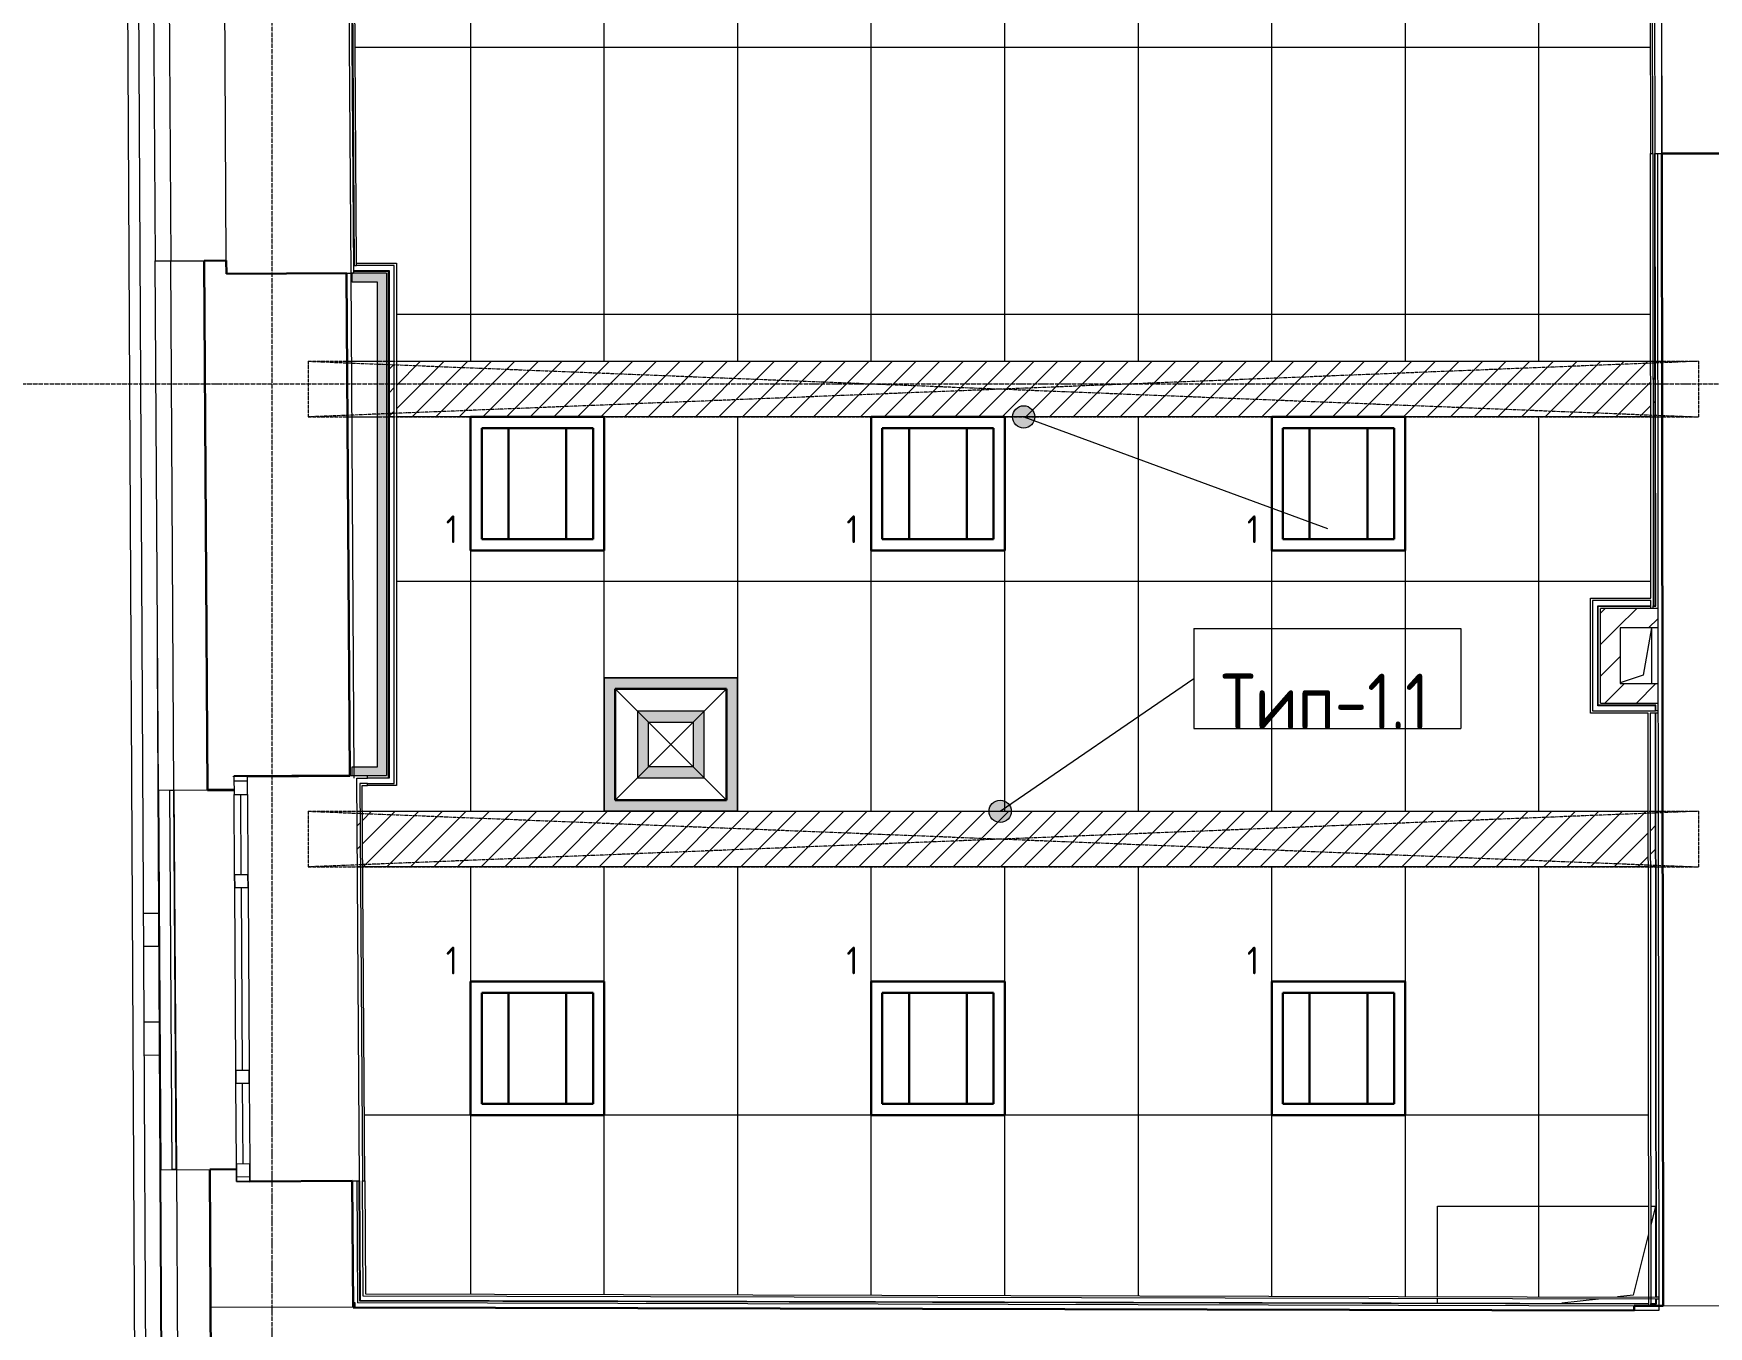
# Model space of a CAD drawing. Header units: millimetres. Extents: x -13069 to 207500, y -71366 to 56785.
# Drawn here: x -7572 to -45, y 8707 to 14520 of the extents above; entities that cross this region are included whole.
import ezdxf

# ---------------------------------------------------------------- set-up
doc = ezdxf.new("R2010")
doc.units = ezdxf.units.MM
for name, pattern in [('ADSK_Линия сетки', [25, 20, -2.5, 0, -2.5]), ('ADSK_Штрих_ш3 п1_5', [4.5, 3, -1.5]), ('ADSK_Штрихпунктирная 2 точки_ш15 п1_5 п1_5 п1_5', [19.5, 15, -1.5, 0, -1.5, 0, -1.5])]:
    doc.linetypes.add(name, pattern=pattern)
for name, color, linetype, lineweight in [('_ Окна', 7, 'Continuous', 9), ('Аннотация', 7, 'Continuous', 18), ('Каркас', 7, 'Continuous', 18), ('Марки', 7, 'Continuous', 20), ('Обобщенные модели', 7, 'Continuous', 18), ('Окна', 7, 'Continuous', 9), ('Оси', 7, 'Continuous', 9), ('Потолки', 7, 'Continuous', 9), ('Потолки штриховка', 7, 'Continuous', 9), ('Стены внутренние', 7, 'Continuous', 18), ('Стены наружные', 7, 'Continuous', 18), ('Стены несущие', 7, 'Continuous', 30), ('Стены отделка', 7, 'Continuous', 30), ('Стены штриховка', 7, 'Continuous', 9), ('Узлы', 7, 'Continuous', 18)]:
    doc.layers.add(name, color=color, linetype=linetype, lineweight=lineweight)
doc.layers.add('Линии', color=7, linetype='Continuous', lineweight=9, true_color=0x00a600)
doc.styles.add('GOST Common_4', font='GOST_Common.ttf', dxfattribs={"width": 0.9, "height": 125})
doc.styles.add('GOST Common_B', font='', dxfattribs={"width": 0.9, "height": 250})
doc.styles.get('GOST Common_B').set_extended_font_data('GOST Common', bold=True)
pattern_1 = [(45, (0, 0), (-70.7107, 70.7107), [])]
pattern_2 = [(45, (0, 0), (-53.033, 53.033), [])]

# ---------------------------------------------------------------- blocks, each defined once
blk = doc.blocks.new('GM_Отверстие прямоугольное _в плите_ - Отверстие-1400775-План потолков 1-го этажа')
at = {"layer": 'Обобщенные модели'}
for p, q in [((-75, -125), (-75, 125)), ((-75, -125), (-37.5, 87.5)), ((-37.5, 87.5), (66.9, 122.3))]:
    blk.add_line(p, q, dxfattribs=at)
blk = doc.blocks.new('GM_Отверстие прямоугольное _в плите_ - Отверстие-6228301-План потолков 1-го этажа')
at = {"layer": 'Обобщенные модели'}
for p, q in [((-490, 168.5), (-490, 187.7)), ((-490, -250), (-490, 158.5)), ((-390, 150), (-319.1, 158.1)), ((-232.9, 167.9), (-69.2, 186.5)), ((490, 185.1), (490, 166.1)), ((490, 156.1), (490, -250)), ((-458.7, -124.9), (-390, 150)), ((-490, -250), (-468.7, -164.7)), ((-468.6, -250), (-490, -250)), ((490, -250), (-458.6, -250))]:
    blk.add_line(p, q, dxfattribs=at)
blk = doc.blocks.new('окно трехпол с фрамугой - 1800 и 1820х2300_h___нов_ ок15-2116915-План потолков 1-го этажа')
at = {"layer": '_ Окна', "lineweight": 18}
for p, q in [((-910, 140), (-910, 200)), ((-910, 200), (-830, 200)), ((-830, 200), (-830, 140)), ((-470, 140), (-470, 200)), ((-470, 200), (-410, 200)), ((-410, 200), (-410, 140)), ((410, 140), (410, 200)), ((410, 200), (470, 200)), ((470, 200), (470, 140)), ((830, 200), (830, 140)), ((910, 200), (830, 200)), ((910, 140), (910, 200)), ((-830, 140), (-910, 140)), ((-410, 140), (-470, 140)), ((470, 140), (410, 140)), ((830, 140), (910, 140))]:
    blk.add_line(p, q, dxfattribs=at)
at = {"layer": '_ Окна'}
for p, q in [((-890, 140), (-890, 200)), ((-830, 170), (-470, 170)), ((-410, 170), (410, 170)), ((470, 170), (830, 170)), ((890, 140), (890, 200))]:
    blk.add_line(p, q, dxfattribs=at)
at = {"layer": 'Окна'}
for p, q in [((-910, 200), (-910, 140)), ((-830, 200), (-910, 200)), ((-830, 200), (-470, 200)), ((-410, 200), (-470, 200)), ((-410, 200), (410, 200)), ((470, 200), (410, 200)), ((470, 200), (830, 200)), ((910, 200), (830, 200)), ((910, 140), (910, 200)), ((-910, 140), (-830, 140)), ((-470, 140), (-830, 140)), ((-470, 140), (-410, 140)), ((410, 140), (-410, 140)), ((410, 140), (470, 140)), ((830, 140), (470, 140)), ((830, 140), (910, 140))]:
    blk.add_line(p, q, dxfattribs=at)
blk = doc.blocks.new('ADSK_Марка_Потолок - ADSK_Марка и Смещение от уровня-155896-План потолков 1-го этажа')
at = {"layer": 'Марки'}
for p, q in [((-6, 4.5), (-6, 0)), ((-6, 4.5), (6, 4.5)), ((6, 4.5), (6, 0)), ((-6, 0), (6, 0))]:
    blk.add_line(p, q, dxfattribs=at)

msp = doc.modelspace()

# ---------------------------------------------------------------- hatches: boundary and pattern name
at = {"layer": 'Марки'}
h = msp.add_hatch(color=256, dxfattribs=at)
edge = h.paths.add_edge_path()
edge.add_arc((-3122.484, 12796.778), 50, 0, 360)
h = msp.add_hatch(color=256, dxfattribs=at)
edge = h.paths.add_edge_path()
edge.add_arc((-3228.213, 11023.778), 50, 0, 360)
at = {"layer": 'Потолки штриховка', "lineweight": 18}
h = msp.add_hatch(dxfattribs=at)
h.set_pattern_fill('FP_99', color=256, style=0, pattern_type=2)
h.set_pattern_definition([(90, (-3207.96, 10857.94), (600, -4e-14), []), (0, (-3208, 10857.9), (0, -1200), [])])
h.paths.add_polyline_path([(-172.495, 8489.584), (-172.528, 8508.584), (-195.517, 8508.584), (-195.482, 8489.64), (-172.517, 8489.584)])
h.paths.add_polyline_path([(-170.493, 8487.579), (-172.495, 8489.584), (-172.483, 8487.584), (-170.517, 8487.579)])
h.paths.add_polyline_path([(-5996.08, 8501.659), (-5996.092, 8503.659), (-5998.018, 8501.664), (-5996.092, 8501.659)])
h.paths.add_polyline_path([(-314.076, 8840.149), (-316.26, 10773.778), (-316.542, 11023.778), (-317.04, 11465.081), (-575.836, 11465.081), (-575.836, 11981.081), (-303.707, 11981.081), (-304.629, 12796.778), (-5941.33, 12796.778), (-5941.33, 11138.916), (-6094.311, 11023.778), (-316.542, 11023.778), (-316.26, 10773.778), (-6092.757, 10773.778), (-6080.82, 8854.087)])
h.paths.add_polyline_path([(-6143.013, 17086.778), (-309.474, 17086.778), (-307.192, 15066.778), (-6130.452, 15066.778)])
h.paths.add_polyline_path([(-6144.567, 17336.778), (-309.756, 17336.778), (-312.353, 19636.762), (-619.63, 19636.762), (-619.63, 20076.342), (-5999.209, 20076.342), (-5999.209, 19475.504), (-6157.867, 19475.504)])
h.paths.add_polyline_path([(-306.91, 14816.778), (-6128.897, 14816.778), (-6120.63, 13487.257), (-5941.33, 13487.257), (-5941.33, 13046.778), (-304.911, 13046.778)])
at = {"layer": 'Потолки штриховка', "lineweight": 18, "true_color": 0x787878}
h = msp.add_hatch(dxfattribs=at)
h.set_pattern_fill('FP_89', color=8, style=0, pattern_type=2)
h.set_pattern_definition(pattern_2)
h.paths.add_polyline_path([(-286.882, 12796.778), (-285.544, 12796.778), (-286.882, 13046.778), (-294.911, 13046.778), (-293.67, 12796.778)])
h.paths.add_polyline_path([(-304.629, 12796.778), (-305.966, 13046.778), (-5941.33, 13046.778), (-5941.33, 12796.778), (-305.966, 12796.778)])
h.paths.add_polyline_path([(-5974.33, 12796.778), (-5951.33, 12796.778), (-5951.33, 13046.778), (-5974.33, 13046.778)])
h = msp.add_hatch(dxfattribs=at)
h.set_pattern_fill('FP_89', color=8, style=0, pattern_type=2)
h.set_pattern_definition(pattern_2)
h.paths.add_polyline_path([(-4457.957, 10773.778), (-316.26, 10773.778), (-317.04, 11023.778), (-6094.311, 11023.778), (-6092.757, 10773.778), (-4957.957, 10773.778)])
h.paths.add_polyline_path([(-304.043, 10773.778), (-283.26, 10773.778), (-284.04, 11023.778), (-306.542, 11023.778), (-306.26, 10773.778)])
h.paths.add_polyline_path([(-6107.983, 10773.778), (-6102.757, 10773.778), (-6105.027, 11023.778), (-6118.312, 11023.778), (-6116.757, 10773.778)])
at = {"layer": 'Стены внутренние'}
for points in [[(-6139.607, 13402.257), (-5986.33, 13402.257), (-5986.33, 13442.257), (-6139.607, 13442.257)], [(-5998.013, 11183.916), (-5986.33, 11183.916), (-5986.33, 13402.257), (-6026.33, 13402.257), (-6026.33, 11183.916)], [(-6130.312, 11183.916), (-6026.33, 11184.708), (-6026.33, 11223.916), (-6131.557, 11223.916), (-6131.313, 11184.688), (-6131.233, 11183.916)]]:
    msp.add_hatch(color=256, dxfattribs=at).paths.add_polyline_path(points)
at = {"layer": 'Стены внутренние', "lineweight": 9, "true_color": 0x005b00}
h = msp.add_hatch(dxfattribs=at)
h.set_pattern_fill('FP_6', color=98, style=0, pattern_type=2)
h.set_pattern_definition(pattern_1)
h.paths.add_polyline_path([(-442.836, 11848.081), (-272.836, 11848.081), (-272.836, 11936.081), (-530.836, 11936.081), (-530.836, 11848.081)])
h = msp.add_hatch(dxfattribs=at)
h.set_pattern_fill('FP_6', color=98, style=0, pattern_type=2)
h.set_pattern_definition(pattern_1)
h.paths.add_polyline_path([(-530.836, 11598.081), (-442.836, 11598.081), (-442.836, 11848.081), (-530.836, 11848.081), (-530.836, 11729.436)])
h = msp.add_hatch(dxfattribs=at)
h.set_pattern_fill('FP_6', color=98, style=0, pattern_type=2)
h.set_pattern_definition(pattern_1)
h.paths.add_polyline_path([(-343.028, 11510.081), (-272.836, 11510.081), (-272.836, 11598.081), (-530.836, 11598.081), (-530.836, 11510.081)])
at = {"layer": 'Узлы', "true_color": 0x939393}
h = msp.add_hatch(color=252, dxfattribs=at)
h.paths.add_polyline_path([(-4457.957, 11023.778), (-4407.957, 11023.778), (-4407.957, 11623.778), (-5007.957, 11623.778), (-5007.957, 11023.778), (-4957.957, 11023.778)])
h.paths.add_polyline_path([(-4957.957, 11073.778), (-4957.957, 11573.778), (-4457.957, 11573.778), (-4457.957, 11073.778)])
h.paths.add_polyline_path([(-4607.957, 11173.778), (-4557.957, 11173.778), (-4557.957, 11473.778), (-4857.957, 11473.778), (-4857.957, 11173.778), (-4807.957, 11173.778)])
h.paths.add_polyline_path([(-4807.957, 11223.778), (-4807.957, 11423.778), (-4607.957, 11423.778), (-4607.957, 11223.778)])

# ---------------------------------------------------------------- linework, layer by layer
at = {"layer": 'Каркас', "color": 8, "linetype": 'ADSK_Штрих_ш3 п1_5', "lineweight": 9, "true_color": 0x808080}
for p, q in [((-6142.892, 13046.778), (-6026.33, 13046.778)), ((-6141.337, 12796.778), (-6026.33, 12796.778))]:
    msp.add_line(p, q, dxfattribs=at)
at = {"layer": 'Линии', "color": 7, "linetype": 'ADSK_Штрихпунктирная 2 точки_ш15 п1_5 п1_5 п1_5'}
for p, q in [((-6337.788, 13046.778), (-6337.788, 12796.778)), ((-6337.788, 13046.778), (-90.013, 12796.778)), ((-90.013, 13046.778), (-6337.788, 12796.778)), ((-6337.788, 13046.778), (-90.013, 13046.778)), ((-90.013, 13046.778), (-90.013, 12796.778)), ((-6337.788, 12796.778), (-90.013, 12796.778)), ((-6337.788, 11023.778), (-6337.788, 10773.778)), ((-6337.788, 11023.778), (-90.013, 10773.778)), ((-90.013, 11023.778), (-6337.788, 10773.778)), ((-6337.788, 11023.778), (-90.013, 11023.778)), ((-90.013, 11023.778), (-90.013, 10773.778)), ((-6337.788, 10773.778), (-90.013, 10773.778))]:
    msp.add_line(p, q, dxfattribs=at)
at = {"layer": 'Линии', "color": 5, "lineweight": 30, "true_color": 0x0000ff}
for p, q in [((-5607.957, 12796.778), (-5007.957, 12796.778)), ((-5607.957, 12196.778), (-5607.957, 12796.778)), ((-5007.957, 12796.778), (-5007.957, 12196.778)), ((-3807.957, 12796.778), (-3207.957, 12796.778)), ((-3807.957, 12196.778), (-3807.957, 12796.778)), ((-3207.957, 12796.778), (-3207.957, 12196.778)), ((-5057.957, 12746.778), (-5557.957, 12746.778)), ((-5557.957, 12746.778), (-5557.957, 12246.778)), ((-5437.957, 12746.778), (-5437.957, 12246.778)), ((-5177.957, 12746.778), (-5177.957, 12246.778)), ((-5057.957, 12246.778), (-5057.957, 12746.778)), ((-3257.957, 12746.778), (-3757.957, 12746.778)), ((-3757.957, 12746.778), (-3757.957, 12246.778)), ((-3637.957, 12746.778), (-3637.957, 12246.778)), ((-3377.957, 12746.778), (-3377.957, 12246.778)), ((-3257.957, 12246.778), (-3257.957, 12746.778)), ((-5007.957, 12196.778), (-5607.957, 12196.778)), ((-5557.957, 12246.778), (-5057.957, 12246.778)), ((-3207.957, 12196.778), (-3807.957, 12196.778)), ((-3757.957, 12246.778), (-3257.957, 12246.778)), ((-4457.957, 11573.778), (-4957.957, 11573.778)), ((-4957.957, 11573.778), (-4957.957, 11073.778)), ((-4457.957, 11073.778), (-4457.957, 11573.778)), ((-4957.957, 11073.778), (-4457.957, 11073.778)), ((-3807.957, 10257.936), (-3207.957, 10257.936)), ((-3807.957, 9657.936), (-3807.957, 10257.936)), ((-3207.957, 10257.936), (-3207.957, 9657.936)), ((-2007.957, 10257.936), (-1407.957, 10257.936)), ((-2007.957, 9657.936), (-2007.957, 10257.936)), ((-1407.957, 10257.936), (-1407.957, 9657.936)), ((-3257.957, 10207.936), (-3757.957, 10207.936)), ((-3757.957, 10207.936), (-3757.957, 9707.936)), ((-3637.957, 10207.936), (-3637.957, 9707.936)), ((-3377.957, 10207.936), (-3377.957, 9707.936)), ((-3257.957, 9707.936), (-3257.957, 10207.936)), ((-1457.957, 10207.936), (-1957.957, 10207.936)), ((-1957.957, 10207.936), (-1957.957, 9707.936)), ((-1837.957, 10207.936), (-1837.957, 9707.936)), ((-1577.957, 10207.936), (-1577.957, 9707.936)), ((-1457.957, 9707.936), (-1457.957, 10207.936)), ((-3207.957, 9657.936), (-3807.957, 9657.936)), ((-3757.957, 9707.936), (-3257.957, 9707.936)), ((-1407.957, 9657.936), (-2007.957, 9657.936)), ((-1957.957, 9707.936), (-1457.957, 9707.936))]:
    msp.add_line(p, q, dxfattribs=at)
at = {"layer": 'Линии', "color": 1, "lineweight": 30, "true_color": 0xff0000}
for p, q in [((-2007.957, 12796.778), (-1407.957, 12796.778)), ((-2007.957, 12196.778), (-2007.957, 12796.778)), ((-1407.957, 12796.778), (-1407.957, 12196.778)), ((-1457.957, 12746.778), (-1957.957, 12746.778)), ((-1957.957, 12746.778), (-1957.957, 12246.778)), ((-1837.957, 12746.778), (-1837.957, 12246.778)), ((-1577.957, 12746.778), (-1577.957, 12246.778)), ((-1457.957, 12246.778), (-1457.957, 12746.778)), ((-1407.957, 12196.778), (-2007.957, 12196.778)), ((-1957.957, 12246.778), (-1457.957, 12246.778)), ((-5607.957, 10257.936), (-5007.957, 10257.936)), ((-5607.957, 9657.936), (-5607.957, 10257.936)), ((-5007.957, 10257.936), (-5007.957, 9657.936)), ((-5057.957, 10207.936), (-5557.957, 10207.936)), ((-5557.957, 10207.936), (-5557.957, 9707.936)), ((-5437.957, 10207.936), (-5437.957, 9707.936)), ((-5177.957, 10207.936), (-5177.957, 9707.936)), ((-5057.957, 9707.936), (-5057.957, 10207.936)), ((-5007.957, 9657.936), (-5607.957, 9657.936)), ((-5557.957, 9707.936), (-5057.957, 9707.936))]:
    msp.add_line(p, q, dxfattribs=at)
at = {"layer": 'Линии', "color": 7, "lineweight": 18}
for p, q in [((-5007.957, 11623.778), (-4407.957, 11623.778)), ((-5007.957, 11023.778), (-5007.957, 11623.778)), ((-4407.957, 11623.778), (-4407.957, 11023.778)), ((-4957.957, 11573.778), (-4457.957, 11073.778)), ((-4457.957, 11573.778), (-4957.957, 11073.778)), ((-4407.957, 11023.778), (-5007.957, 11023.778))]:
    msp.add_line(p, q, dxfattribs=at)
at = {"layer": 'Линии', "color": 7}
for p, q in [((-4407.957, 11623.778), (-5007.957, 11623.778)), ((-5007.957, 11623.778), (-5007.957, 11023.778)), ((-4407.957, 11023.778), (-4407.957, 11623.778)), ((-4957.957, 11073.778), (-4957.957, 11573.778)), ((-4957.957, 11573.778), (-4457.957, 11573.778)), ((-4457.957, 11573.778), (-4457.957, 11073.778)), ((-4857.957, 11473.778), (-4857.957, 11173.778)), ((-4557.957, 11473.778), (-4857.957, 11473.778)), ((-4557.957, 11173.778), (-4557.957, 11473.778)), ((-4807.957, 11423.778), (-4607.957, 11423.778)), ((-4807.957, 11223.778), (-4807.957, 11423.778)), ((-4607.957, 11423.778), (-4607.957, 11223.778)), ((-4607.957, 11223.778), (-4807.957, 11223.778)), ((-4857.957, 11173.778), (-4557.957, 11173.778)), ((-4457.957, 11073.778), (-4957.957, 11073.778)), ((-5007.957, 11023.778), (-4407.957, 11023.778))]:
    msp.add_line(p, q, dxfattribs=at)
at = {"layer": 'Марки'}
for p, q in [((-3122.484, 12796.778), (-1757.678, 12295.21)), ((-3228.213, 11023.778), (-2357.678, 11620.21))]:
    msp.add_line(p, q, dxfattribs=at)
for centre in [(-3122.484, 12796.778), (-3228.213, 11023.778)]:
    msp.add_circle(centre, 50, dxfattribs=at)
at = {"layer": 'Оси', "linetype": 'ADSK_Линия сетки'}
for p, q in [((-6500.435, -6603.62), (-6500.435, 44110.064)), ((-12268.557, 12945), (56004.853, 12945))]:
    msp.add_line(p, q, dxfattribs=at)
at = {"layer": 'Потолки'}
for p, q in [((-5974.33, 13046.778), (-5951.33, 13046.778)), ((-5941.33, 13046.778), (-304.911, 13046.778)), ((-294.911, 13046.778), (-285.827, 13046.778)), ((-5951.33, 12796.778), (-5974.33, 12796.778)), ((-304.629, 12796.778), (-5941.33, 12796.778)), ((-285.544, 12796.778), (-294.629, 12796.778)), ((-6118.312, 11023.778), (-6104.312, 11023.778)), ((-6094.311, 11023.778), (-316.542, 11023.778)), ((-306.542, 11023.778), (-283.542, 11023.778)), ((-6102.757, 10773.778), (-6116.757, 10773.778)), ((-316.26, 10773.778), (-6092.757, 10773.778)), ((-283.26, 10773.778), (-306.26, 10773.778))]:
    msp.add_line(p, q, dxfattribs=at)
at = {"layer": 'Стены внутренние'}
for p, q in [((-307.682, 15500.875), (-305.966, 13980.876)), ((-295.966, 13980.888), (-297.682, 15500.887)), ((-256.69, 15500.934), (-254.953, 13980.935)), ((-254.882, 13980.935), (-256.598, 15500.934)), ((-6145.357, 13443.21), (-6155.928, 15143.177)), ((-6140.928, 15143.271), (-6130.568, 13477.257)), ((-6120.63, 13487.257), (-6130.928, 15143.333)), ((-6705.719, 13499.727), (-6715.544, 15079.696)), ((-6130.568, 13477.257), (-6120.568, 13477.257)), ((-6131.233, 11171.916), (-6131.3, 11182.688)), ((-6071.089, 11148.916), (-6105.09, 11148.916)), ((-6105.09, 11148.916), (-6093.984, 9362.885)), ((-6095.027, 11138.916), (-6071.027, 11138.916)), ((-6083.984, 9362.947), (-6095.027, 11138.916))]:
    msp.add_line(p, q, dxfattribs=at)
at = {"layer": 'Стены наружные'}
for p, q in [((-7178.832, 20328.129), (-7114.806, 7858.59)), ((-7128.831, 20328.572), (-7076.218, 10075.316)), ((-288.598, 15500.897), (-286.882, 13980.898)), ((-6133.425, 13454.257), (-6143.928, 15143.252)), ((-7035.537, 15077.707), (-7025.713, 13497.737)), ((-6965.539, 15078.142), (-6955.714, 13498.172)), ((-6133.357, 13443.285), (-6135.357, 13443.272)), ((-6995.458, 7978.59), (-7014.648, 11718.325)), ((-6119.233, 11171.916), (-6071.232, 11171.916)), ((-6107.983, 9362.798), (-6119.233, 11171.916)), ((-7010.91, 11117.217), (-7000.308, 9412.25)), ((-6961.679, 11117.523), (-6951.225, 9413.556)), ((-6960.917, 11118.529), (-6941.685, 11118.647)), ((-6960.911, 11117.528), (-6950.322, 9414.561)), ((-6931.225, 9413.679), (-6941.685, 11118.647)), ((-6940.911, 11117.652), (-6930.309, 9412.685)), ((-7008.728, 10564.665), (-7078.727, 10564.306)), ((-7007.964, 10415.671), (-7077.963, 10415.311)), ((-7006.219, 10075.675), (-7076.218, 10075.316)), ((-7076.218, 10075.316), (-7065.1, 7908.59)), ((-7005.454, 9926.681), (-7075.454, 9926.322)), ((-6931.225, 9413.679), (-6951.225, 9413.556))]:
    msp.add_line(p, q, dxfattribs=at)
at = {"layer": 'Стены несущие'}
for p, q in [((-254.953, 13980.935), (125.047, 13981.369)), ((-249.031, 8800.675), (-254.953, 13980.935)), ((-6805.717, 13499.105), (-6705.719, 13499.727)), ((-6805.717, 13499.105), (-6790.914, 11118.585)), ((-6705.719, 13499.727), (-6705.346, 13439.728)), ((-6705.346, 13439.728), (-6165.356, 13443.086)), ((-6151.3, 11182.564), (-6165.356, 13443.086)), ((-6151.312, 11184.564), (-6671.302, 11181.33)), ((-6671.302, 11181.33), (-6671.29, 11179.33)), ((-6151.3, 11182.564), (-6611.291, 11179.703)), ((-6790.927, 11120.585), (-6670.929, 11121.331)), ((-6670.917, 11119.331), (-6790.914, 11118.585)), ((-6670.929, 11121.331), (-6670.929, 11121.331)), ((-6780.312, 9413.618), (-6660.315, 9414.364)), ((-6780.312, 9413.618), (-6772.795, 8204.757)), ((-6599.974, 9359.739), (-6139.983, 9362.599)), ((-6136.442, 8793.221), (-6139.983, 9362.599)), ((-6136.442, 8793.221), (-379.847, 8779.308)), ((-379.946, 8800.053), (-249.031, 8800.675)), ((-379.847, 8779.308), (-379.946, 8800.053))]:
    msp.add_line(p, q, dxfattribs=at)
at = {"layer": 'Стены отделка', "lineweight": 9}
for p, q in [((-305.966, 13980.876), (-295.966, 13980.888)), ((-303.707, 11981.081), (-305.966, 13980.876)), ((-295.966, 13980.888), (-293.67, 11948.081)), ((-286.882, 13980.898), (-254.953, 13980.935)), ((-284.586, 11948.081), (-286.882, 13980.898)), ((-254.882, 13980.935), (-249.031, 8800.675)), ((-7025.713, 13497.737), (-6805.717, 13499.105)), ((-7010.91, 11117.217), (-7025.713, 13497.737)), ((-6940.911, 11117.652), (-6955.714, 13498.172)), ((-6120.568, 13477.257), (-6120.63, 13487.257)), ((-6120.63, 13487.257), (-5941.33, 13487.257)), ((-5951.33, 13477.257), (-6120.568, 13477.257)), ((-5951.33, 11148.916), (-5951.33, 13477.257)), ((-5941.33, 13487.257), (-5941.33, 11138.916)), ((-6165.356, 13443.086), (-6135.357, 13443.272)), ((-6131.308, 11183.916), (-6145.357, 13443.21)), ((-5986.33, 13442.257), (-6145.351, 13442.257)), ((-6139.607, 13402.257), (-6139.607, 13442.257)), ((-6026.33, 13402.257), (-6139.607, 13402.257)), ((-6133.357, 13443.285), (-6133.425, 13454.257)), ((-6133.425, 13454.257), (-5974.33, 13454.257)), ((-6026.33, 11223.916), (-6026.33, 13402.257)), ((-5986.33, 13442.257), (-5986.33, 11183.916)), ((-5974.33, 13452.257), (-5974.33, 11173.916)), ((-575.836, 11981.081), (-303.707, 11981.081)), ((-575.836, 11465.081), (-575.836, 11981.081)), ((-303.696, 11971.081), (-565.836, 11971.081)), ((-565.836, 11971.081), (-565.836, 11475.081)), ((-303.67, 11948.081), (-303.696, 11971.081)), ((-542.836, 11500.081), (-542.836, 11946.081)), ((-540.836, 11948.081), (-303.67, 11948.081)), ((-530.836, 11510.081), (-530.836, 11936.081)), ((-272.572, 11936.081), (-530.836, 11936.081)), ((-293.67, 11948.081), (-284.586, 11948.081)), ((-272.836, 11936.081), (-272.836, 11848.081)), ((-272.584, 11946.081), (-269.031, 8800.58)), ((-272.584, 11946.081), (-272.572, 11936.081)), ((-442.836, 11848.081), (-442.836, 11598.081)), ((-272.836, 11848.081), (-442.836, 11848.081)), ((-442.836, 11598.081), (-272.836, 11598.081)), ((-272.836, 11598.081), (-272.836, 11510.081)), ((-317.04, 11465.081), (-575.836, 11465.081)), ((-565.836, 11475.081), (-284.052, 11475.081)), ((-284.078, 11498.081), (-540.836, 11498.081)), ((-530.836, 11510.081), (-272.091, 11510.081)), ((-314.043, 8811.149), (-317.04, 11465.081)), ((-284.04, 11465.081), (-307.04, 11465.081)), ((-307.04, 11465.081), (-304.043, 8811.125)), ((-284.052, 11475.081), (-284.078, 11498.081)), ((-281.076, 8840.07), (-284.04, 11465.081)), ((-6139.607, 11183.916), (-6139.607, 11223.916)), ((-6139.607, 11223.916), (-6026.33, 11223.916)), ((-6071.301, 11183.061), (-6151.3, 11182.564)), ((-6151.3, 11182.564), (-6151.3, 11182.564)), ((-6139.607, 11183.916), (-5986.33, 11183.916)), ((-6131.3, 11182.688), (-6131.308, 11183.916)), ((-6071.232, 11171.916), (-6071.301, 11183.061)), ((-5976.33, 11171.916), (-6071.232, 11171.916)), ((-6071.027, 11138.916), (-6071.089, 11148.916)), ((-6071.089, 11148.916), (-5951.33, 11148.916)), ((-6790.914, 11118.585), (-7010.91, 11117.217)), ((-6960.923, 11119.528), (-6960.911, 11117.528)), ((-5941.33, 11138.916), (-6071.027, 11138.916)), ((-7000.308, 9412.25), (-6780.312, 9413.618)), ((-6991.393, 7978.59), (-7000.308, 9412.25)), ((-6930.309, 9412.685), (-6921.827, 8048.59)), ((-6139.983, 9362.599), (-6107.983, 9362.798)), ((-6107.983, 9362.798), (-6104.64, 8825.144)), ((-6093.984, 9362.885), (-6083.984, 9362.947)), ((-6090.758, 8844.111), (-6093.984, 9362.885)), ((-6083.984, 9362.947), (-6080.82, 8854.087)), ((-6126.48, 8813.197), (-6136.567, 8813.221)), ((-6126.528, 8793.197), (-6126.48, 8813.197)), ((-267.921, 8799.038), (-6116.566, 8813.173)), ((-6104.64, 8825.144), (-314.043, 8811.149)), ((-281.065, 8830.07), (-6090.758, 8844.111)), ((-6080.82, 8854.087), (-281.076, 8840.07)), ((-304.043, 8811.125), (-281.043, 8811.07)), ((-281.043, 8811.07), (-281.065, 8830.07)), ((-267.969, 8779.038), (-379.847, 8779.308)), ((-281.031, 8800.523), (-281.029, 8799.069)), ((-249.031, 8800.675), (-269.031, 8800.653)), ((-267.921, 8799.038), (-267.969, 8779.038))]:
    msp.add_line(p, q, dxfattribs=at)
at = {"layer": 'Стены штриховка'}
for p, q in [((-282.584, 11946.081), (-284.882, 13980.9)), ((-274.882, 13980.912), (-272.584, 11946.081)), ((-6133.413, 13452.257), (-5974.33, 13452.257)), ((-5976.33, 11171.916), (-5976.33, 13454.257)), ((-5974.33, 13454.257), (-5974.33, 13452.257)), ((-542.836, 11946.081), (-542.836, 11948.081)), ((-542.836, 11948.081), (-540.836, 11948.081)), ((-542.836, 11946.081), (-303.668, 11946.081)), ((-540.836, 11498.081), (-540.836, 11948.081)), ((-303.656, 11936.081), (-303.67, 11948.081)), ((-293.656, 11936.081), (-293.67, 11948.081)), ((-293.668, 11946.081), (-282.584, 11946.081)), ((-282.08, 11500.081), (-542.836, 11500.081)), ((-542.836, 11498.081), (-542.836, 11500.081)), ((-540.836, 11498.081), (-542.836, 11498.081)), ((-272.052, 11475.081), (-284.052, 11475.081)), ((-272.04, 11465.081), (-284.04, 11465.081)), ((-282.052, 11475.081), (-282.08, 11500.081)), ((-279.076, 8840.065), (-282.04, 11465.081)), ((-6071.244, 11173.916), (-5974.33, 11173.916)), ((-5974.33, 11171.916), (-5976.33, 11171.916)), ((-5974.33, 11173.916), (-5974.33, 11171.916)), ((-6119.983, 9362.723), (-6116.566, 8813.173)), ((-6109.983, 9362.785), (-6106.628, 8823.149)), ((-6106.628, 8823.149), (-314.041, 8809.149)), ((-314.03, 8799.149), (-314.043, 8811.149)), ((-304.03, 8799.125), (-304.043, 8811.125)), ((-304.041, 8809.125), (-279.041, 8809.065)), ((-269.076, 8840.041), (-281.076, 8840.07)), ((-269.064, 8830.041), (-281.065, 8830.07)), ((-279.041, 8809.065), (-279.065, 8830.065)), ((-6136.442, 8793.221), (-6776.464, 8794.768)), ((-249.031, 8800.675), (130.048, 8802.478))]:
    msp.add_line(p, q, dxfattribs=at)

# ---------------------------------------------------------------- block references
at = {"layer": 'Марки', "xscale": 99.99999999999993, "yscale": 99.99999999999993, "zscale": 99.99999999999993}
msp.add_blockref('ADSK_Марка_Потолок - ADSK_Марка и Смещение от уровня-155896-План потолков 1-го этажа', (-1757.678, 11395.21), dxfattribs=at)
at = {"layer": 'Обобщенные модели', "rotation": 180}
for name, p in [('GM_Отверстие прямоугольное _в плите_ - Отверстие-1400775-План потолков 1-го этажа', (-375.921, 11723.081)), ('GM_Отверстие прямоугольное _в плите_ - Отверстие-6228301-План потолков 1-го этажа', (-773.112, 8998.549))]:
    msp.add_blockref(name, p, dxfattribs=at)
at = {"layer": 'Окна', "rotation": 90.35627563939659}
msp.add_blockref('окно трехпол с фрамугой - 1800 и 1820х2300_h___нов_ ок15-2116915-План потолков 1-го этажа', (-6465.635, 10270.591), dxfattribs=at)

# ---------------------------------------------------------------- texts
at = {"layer": 'Аннотация', "lineweight": 9, "char_height": 125, "width": 175.5, "attachment_point": 5, "line_spacing_factor": 1.022766, "style": 'GOST Common_4'}
for insert in [(-5692.319, 12291.599), (-3892.319, 12291.599), (-2092.319, 12291.599), (-5692.319, 10352.757), (-3892.319, 10352.757), (-2092.319, 10352.757)]:
    msp.add_mtext('\\pt180,360,540,720,900,1080,1260,1440,1620,1800,1980,2160,2340,2520,2700,2880,3060,3240,3420,3600,3780,3960,4140,4320,4500,4680,4860,5040,5220,5400,5580,5760;1 ', dxfattribs=dict(at, insert=insert))
at = {"layer": 'Марки', "lineweight": 9, "insert": (-1768.309, 11517.365), "char_height": 250, "width": 982.8, "attachment_point": 5, "line_spacing_factor": 1.022766, "style": 'GOST Common_B'}
msp.add_mtext('\\pt1143,2286,3429,4572,5715,6858,8001,9144,10287,11430,12573,13716,14859,16002,17145,18288,19431,20574,21717,22860,24003,25146,26289,27432,28575,29718,30861,32004,33147,34290,35433,36576;Тип-1.1', dxfattribs=at)

doc.saveas('drawing.dxf')
